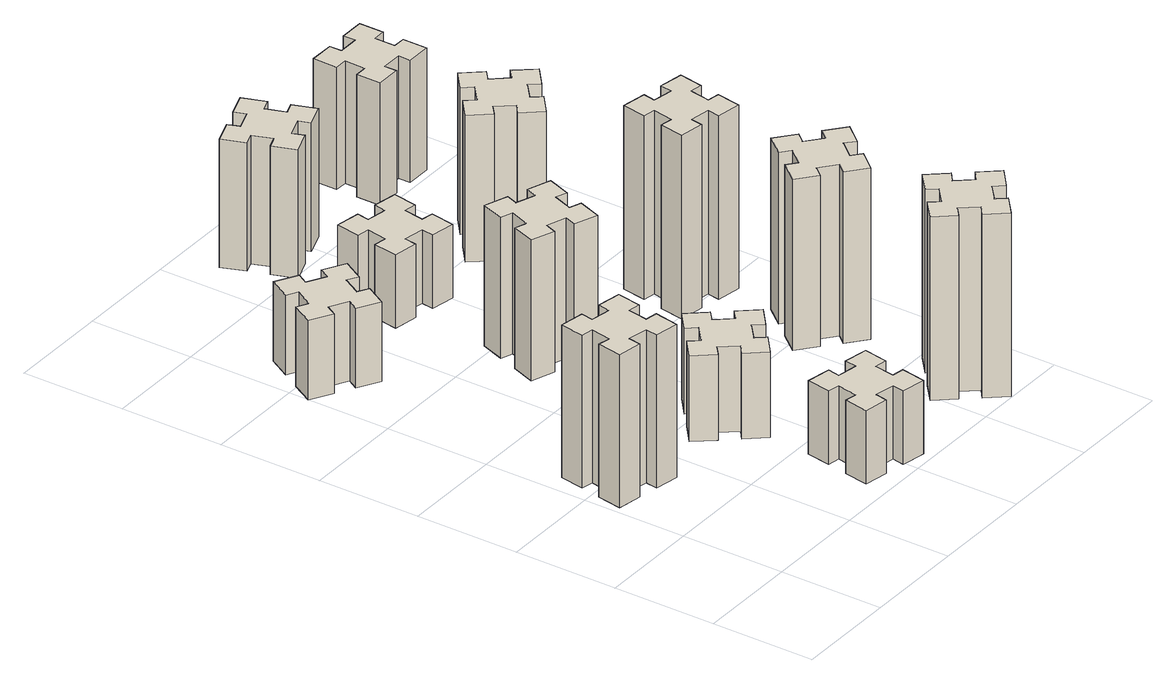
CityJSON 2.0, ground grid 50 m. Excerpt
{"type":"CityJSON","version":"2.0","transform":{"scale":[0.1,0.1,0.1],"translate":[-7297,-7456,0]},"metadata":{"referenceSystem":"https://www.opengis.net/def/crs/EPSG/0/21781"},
"CityObjects":{
"building1":{"type":"Building","attributes":{"class":"1000","function":"1000","usage":"1000","yearOfConstruction":2016,"roofType":"1000","measuredHeight":75,"storeysAboveGround":30,"storeysBelowGround":0},"geometry":[{"type":"Solid","lod":"1","boundaries":[[[[0,1,2,3,4,5,6,7,8,9,10,11,12,13,14,15,16,17,18,19]],[[17,16,20,21]],[[16,15,22,20]],[[15,14,23,22]],[[14,13,24,23]],[[13,12,25,24]],[[12,11,26,25]],[[11,10,27,26]],[[10,9,28,27]],[[9,8,29,28]],[[8,7,30,29]],[[7,6,31,30]],[[6,5,32,31]],[[5,4,33,32]],[[4,3,34,33]],[[3,2,35,34]],[[2,1,36,35]],[[1,0,37,36]],[[0,19,38,37]],[[19,18,39,38]],[[18,17,21,39]],[[24,25,26,27,28,29,30,31,32,33,34,35,36,37,38,39,21,20,22,23]]]]}]},
"building2":{"type":"Building","attributes":{"class":"1000","function":"1000","usage":"1000","yearOfConstruction":2016,"roofType":"1000","measuredHeight":39,"storeysAboveGround":30,"storeysBelowGround":0},"geometry":[{"type":"Solid","lod":"1","boundaries":[[[[40,41,42,43,44,45,46,47,48,49,50,51,52,53,54,55,56,57,58,59]],[[57,56,60,61]],[[56,55,62,60]],[[55,54,63,62]],[[54,53,64,63]],[[53,52,65,64]],[[52,51,66,65]],[[51,50,67,66]],[[50,49,68,67]],[[49,48,69,68]],[[48,47,70,69]],[[47,46,71,70]],[[46,45,72,71]],[[45,44,73,72]],[[44,43,74,73]],[[43,42,75,74]],[[42,41,76,75]],[[41,40,77,76]],[[40,59,78,77]],[[59,58,79,78]],[[58,57,61,79]],[[64,65,66,67,68,69,70,71,72,73,74,75,76,77,78,79,61,60,62,63]]]]}]},
"building3":{"type":"Building","attributes":{"class":"1000","function":"1000","usage":"1000","yearOfConstruction":2016,"roofType":"1000","measuredHeight":36,"storeysAboveGround":30,"storeysBelowGround":0},"geometry":[{"type":"Solid","lod":"1","boundaries":[[[[80,81,82,83,84,85,86,87,88,89,90,91,92,93,94,95,96,97,98,99]],[[97,96,100,101]],[[96,95,102,100]],[[95,94,103,102]],[[94,93,104,103]],[[93,92,105,104]],[[92,91,106,105]],[[91,90,107,106]],[[90,89,108,107]],[[89,88,109,108]],[[88,87,110,109]],[[87,86,111,110]],[[86,85,112,111]],[[85,84,113,112]],[[84,83,114,113]],[[83,82,115,114]],[[82,81,116,115]],[[81,80,117,116]],[[80,99,118,117]],[[99,98,119,118]],[[98,97,101,119]],[[104,105,106,107,108,109,110,111,112,113,114,115,116,117,118,119,101,100,102,103]]]]}]},
"building4":{"type":"Building","attributes":{"class":"1000","function":"1000","usage":"1000","yearOfConstruction":2016,"roofType":"1000","measuredHeight":42,"storeysAboveGround":30,"storeysBelowGround":0},"geometry":[{"type":"Solid","lod":"1","boundaries":[[[[120,121,122,123,124,125,126,127,128,129,130,131,132,133,134,135,136,137,138,139]],[[137,136,140,141]],[[136,135,142,140]],[[135,134,143,142]],[[134,133,144,143]],[[133,132,145,144]],[[132,131,146,145]],[[131,130,147,146]],[[130,129,148,147]],[[129,128,149,148]],[[128,127,150,149]],[[127,126,151,150]],[[126,125,152,151]],[[125,124,153,152]],[[124,123,154,153]],[[123,122,155,154]],[[122,121,156,155]],[[121,120,157,156]],[[120,139,158,157]],[[139,138,159,158]],[[138,137,141,159]],[[144,145,146,147,148,149,150,151,152,153,154,155,156,157,158,159,141,140,142,143]]]]}]},
"building5":{"type":"Building","attributes":{"class":"1000","function":"1000","usage":"1000","yearOfConstruction":2016,"roofType":"1000","measuredHeight":69,"storeysAboveGround":30,"storeysBelowGround":0},"geometry":[{"type":"Solid","lod":"1","boundaries":[[[[160,161,162,163,164,165,166,167,168,169,170,171,172,173,174,175,176,177,178,179]],[[177,176,180,181]],[[176,175,182,180]],[[175,174,183,182]],[[174,173,184,183]],[[173,172,185,184]],[[172,171,186,185]],[[171,170,187,186]],[[170,169,188,187]],[[169,168,189,188]],[[168,167,190,189]],[[167,166,191,190]],[[166,165,192,191]],[[165,164,193,192]],[[164,163,194,193]],[[163,162,195,194]],[[162,161,196,195]],[[161,160,197,196]],[[160,179,198,197]],[[179,178,199,198]],[[178,177,181,199]],[[184,185,186,187,188,189,190,191,192,193,194,195,196,197,198,199,181,180,182,183]]]]}]},
"building6":{"type":"Building","attributes":{"class":"1000","function":"1000","usage":"1000","yearOfConstruction":2016,"roofType":"1000","measuredHeight":36,"storeysAboveGround":30,"storeysBelowGround":0},"geometry":[{"type":"Solid","lod":"1","boundaries":[[[[200,201,202,203,204,205,206,207,208,209,210,211,212,213,214,215,216,217,218,219]],[[217,216,220,221]],[[216,215,222,220]],[[215,214,223,222]],[[214,213,224,223]],[[213,212,225,224]],[[212,211,226,225]],[[211,210,227,226]],[[210,209,228,227]],[[209,208,229,228]],[[208,207,230,229]],[[207,206,231,230]],[[206,205,232,231]],[[205,204,233,232]],[[204,203,234,233]],[[203,202,235,234]],[[202,201,236,235]],[[201,200,237,236]],[[200,219,238,237]],[[219,218,239,238]],[[218,217,221,239]],[[224,225,226,227,228,229,230,231,232,233,234,235,236,237,238,239,221,220,222,223]]]]}]},
"building7":{"type":"Building","attributes":{"class":"1000","function":"1000","usage":"1000","yearOfConstruction":2016,"roofType":"1000","measuredHeight":90,"storeysAboveGround":30,"storeysBelowGround":0},"geometry":[{"type":"Solid","lod":"1","boundaries":[[[[240,241,242,243,244,245,246,247,248,249,250,251,252,253,254,255,256,257,258,259]],[[257,256,260,261]],[[256,255,262,260]],[[255,254,263,262]],[[254,253,264,263]],[[253,252,265,264]],[[252,251,266,265]],[[251,250,267,266]],[[250,249,268,267]],[[249,248,269,268]],[[248,247,270,269]],[[247,246,271,270]],[[246,245,272,271]],[[245,244,273,272]],[[244,243,274,273]],[[243,242,275,274]],[[242,241,276,275]],[[241,240,277,276]],[[240,259,278,277]],[[259,258,279,278]],[[258,257,261,279]],[[264,265,266,267,268,269,270,271,272,273,274,275,276,277,278,279,261,260,262,263]]]]}]},
"building8":{"type":"Building","attributes":{"class":"1000","function":"1000","usage":"1000","yearOfConstruction":2016,"roofType":"1000","measuredHeight":63,"storeysAboveGround":30,"storeysBelowGround":0},"geometry":[{"type":"Solid","lod":"1","boundaries":[[[[280,281,282,283,284,285,286,287,288,289,290,291,292,293,294,295,296,297,298,299]],[[297,296,300,301]],[[296,295,302,300]],[[295,294,303,302]],[[294,293,304,303]],[[293,292,305,304]],[[292,291,306,305]],[[291,290,307,306]],[[290,289,308,307]],[[289,288,309,308]],[[288,287,310,309]],[[287,286,311,310]],[[286,285,312,311]],[[285,284,313,312]],[[284,283,314,313]],[[283,282,315,314]],[[282,281,316,315]],[[281,280,317,316]],[[280,299,318,317]],[[299,298,319,318]],[[298,297,301,319]],[[304,305,306,307,308,309,310,311,312,313,314,315,316,317,318,319,301,300,302,303]]]]}]},
"building9":{"type":"Building","attributes":{"class":"1000","function":"1000","usage":"1000","yearOfConstruction":2016,"roofType":"1000","measuredHeight":84,"storeysAboveGround":30,"storeysBelowGround":0},"geometry":[{"type":"Solid","lod":"1","boundaries":[[[[320,321,322,323,324,325,326,327,328,329,330,331,332,333,334,335,336,337,338,339]],[[337,336,340,341]],[[336,335,342,340]],[[335,334,343,342]],[[334,333,344,343]],[[333,332,345,344]],[[332,331,346,345]],[[331,330,347,346]],[[330,329,348,347]],[[329,328,349,348]],[[328,327,350,349]],[[327,326,351,350]],[[326,325,352,351]],[[325,324,353,352]],[[324,323,354,353]],[[323,322,355,354]],[[322,321,356,355]],[[321,320,357,356]],[[320,339,358,357]],[[339,338,359,358]],[[338,337,341,359]],[[344,345,346,347,348,349,350,351,352,353,354,355,356,357,358,359,341,340,342,343]]]]}]},
"building10":{"type":"Building","attributes":{"class":"1000","function":"1000","usage":"1000","yearOfConstruction":2016,"roofType":"1000","measuredHeight":90,"storeysAboveGround":30,"storeysBelowGround":0},"geometry":[{"type":"Solid","lod":"1","boundaries":[[[[360,361,362,363,364,365,366,367,368,369,370,371,372,373,374,375,376,377,378,379]],[[377,376,380,381]],[[376,375,382,380]],[[375,374,383,382]],[[374,373,384,383]],[[373,372,385,384]],[[372,371,386,385]],[[371,370,387,386]],[[370,369,388,387]],[[369,368,389,388]],[[368,367,390,389]],[[367,366,391,390]],[[366,365,392,391]],[[365,364,393,392]],[[364,363,394,393]],[[363,362,395,394]],[[362,361,396,395]],[[361,360,397,396]],[[360,379,398,397]],[[379,378,399,398]],[[378,377,381,399]],[[384,385,386,387,388,389,390,391,392,393,394,395,396,397,398,399,381,380,382,383]]]]}]},
"building11":{"type":"Building","attributes":{"class":"1000","function":"1000","usage":"1000","yearOfConstruction":2016,"roofType":"1000","measuredHeight":72,"storeysAboveGround":30,"storeysBelowGround":0},"geometry":[{"type":"Solid","lod":"1","boundaries":[[[[400,401,402,403,404,405,406,407,408,409,410,411,412,413,414,415,416,417,418,419]],[[417,416,420,421]],[[416,415,422,420]],[[415,414,423,422]],[[414,413,424,423]],[[413,412,425,424]],[[412,411,426,425]],[[411,410,427,426]],[[410,409,428,427]],[[409,408,429,428]],[[408,407,430,429]],[[407,406,431,430]],[[406,405,432,431]],[[405,404,433,432]],[[404,403,434,433]],[[403,402,435,434]],[[402,401,436,435]],[[401,400,437,436]],[[400,419,438,437]],[[419,418,439,438]],[[418,417,421,439]],[[424,425,426,427,428,429,430,431,432,433,434,435,436,437,438,439,421,420,422,423]]]]}]},
"building12":{"type":"Building","attributes":{"class":"1000","function":"1000","usage":"1000","yearOfConstruction":2016,"roofType":"1000","measuredHeight":60,"storeysAboveGround":30,"storeysBelowGround":0},"geometry":[{"type":"Solid","lod":"1","boundaries":[[[[440,441,442,443,444,445,446,447,448,449,450,451,452,453,454,455,456,457,458,459]],[[457,456,460,461]],[[456,455,462,460]],[[455,454,463,462]],[[454,453,464,463]],[[453,452,465,464]],[[452,451,466,465]],[[451,450,467,466]],[[450,449,468,467]],[[449,448,469,468]],[[448,447,470,469]],[[447,446,471,470]],[[446,445,472,471]],[[445,444,473,472]],[[444,443,474,473]],[[443,442,475,474]],[[442,441,476,475]],[[441,440,477,476]],[[440,459,478,477]],[[459,458,479,478]],[[458,457,461,479]],[[464,465,466,467,468,469,470,471,472,473,474,475,476,477,478,479,461,460,462,463]]]]}]}
},
"vertices":[
[335,917,0],[352,1015,0],[411,1005,0],[432,1123,0],[314,1144,0],[304,1085,0],[205,1102,0],[216,1161,0],[97,1182,0],[77,1064,0],[136,1054,0],[118,955,0],[59,966,0],[38,847,0],[157,827,0],[167,886,0],[265,868,0],[255,809,0],[373,788,0],[394,907,0],[265,868,750],[255,809,750],[167,886,750],[157,827,750],[38,847,750],[59,966,750],[118,955,750],[136,1054,750],[77,1064,750],[97,1182,750],[216,1161,750],[205,1102,750],[304,1085,750],[314,1144,750],[432,1123,750],[411,1005,750],[352,1015,750],[335,917,750],[394,907,750],[373,788,750],
[306,2367,0],[356,2454,0],[408,2424,0],[468,2528,0],[364,2588,0],[334,2536,0],[247,2586,0],[277,2638,0],[173,2698,0],[113,2594,0],[165,2564,0],[115,2477,0],[63,2507,0],[3,2403,0],[107,2343,0],[137,2395,0],[224,2345,0],[194,2293,0],[298,2233,0],[358,2337,0],[224,2345,390],[194,2293,390],[137,2395,390],[107,2343,390],[3,2403,390],[63,2507,390],[115,2477,390],[165,2564,390],[113,2594,390],[173,2698,390],[277,2638,390],[247,2586,390],[334,2536,390],[364,2588,390],[468,2528,390],[408,2424,390],[356,2454,390],[306,2367,390],[358,2337,390],[298,2233,390],
[876,314,0],[858,215,0],[799,226,0],[778,107,0],[897,87,0],[907,146,0],[1005,128,0],[995,69,0],[1113,48,0],[1134,167,0],[1075,177,0],[1092,275,0],[1151,265,0],[1172,383,0],[1054,404,0],[1044,345,0],[945,362,0],[956,421,0],[837,442,0],[817,324,0],[945,362,360],[956,421,360],[1044,345,360],[1054,404,360],[1172,383,360],[1151,265,360],[1092,275,360],[1075,177,360],[1134,167,360],[1113,48,360],[995,69,360],[1005,128,360],[907,146,360],[897,87,360],[778,107,360],[799,226,360],[858,215,360],[876,314,360],[817,324,360],[837,442,360],
[843,1002,0],[766,937,0],[728,983,0],[636,906,0],[713,814,0],[759,853,0],[823,776,0],[777,738,0],[854,646,0],[946,723,0],[908,769,0],[984,833,0],[1023,787,0],[1115,864,0],[1038,956,0],[992,918,0],[927,994,0],[973,1033,0],[896,1125,0],[804,1048,0],[927,994,420],[973,1033,420],[992,918,420],[1038,956,420],[1115,864,420],[1023,787,420],[984,833,420],[908,769,420],[946,723,420],[854,646,420],[777,738,420],[823,776,420],[759,853,420],[713,814,420],[636,906,420],[728,983,420],[766,937,420],[843,1002,420],[804,1048,420],[896,1125,420],
[962,1741,0],[996,1835,0],[1052,1814,0],[1093,1927,0],[980,1968,0],[960,1912,0],[866,1946,0],[887,2002,0],[774,2043,0],[733,1930,0],[789,1910,0],[755,1816,0],[699,1837,0],[657,1724,0],[770,1683,0],[791,1739,0],[885,1705,0],[864,1649,0],[977,1607,0],[1018,1720,0],[885,1705,690],[864,1649,690],[791,1739,690],[770,1683,690],[657,1724,690],[699,1837,690],[755,1816,690],[789,1910,690],[733,1930,690],[774,2043,690],[887,2002,690],[866,1946,690],[960,1912,690],[980,1968,690],[1093,1927,690],[1052,1814,690],[996,1835,690],[962,1741,690],[1018,1720,690],[977,1607,690],
[944,2665,0],[845,2682,0],[856,2741,0],[737,2762,0],[717,2644,0],[776,2634,0],[758,2535,0],[699,2546,0],[678,2427,0],[797,2407,0],[807,2466,0],[905,2448,0],[895,2389,0],[1013,2368,0],[1034,2487,0],[975,2497,0],[992,2595,0],[1051,2585,0],[1072,2703,0],[954,2724,0],[992,2595,360],[1051,2585,360],[975,2497,360],[1034,2487,360],[1013,2368,360],[895,2389,360],[905,2448,360],[807,2466,360],[797,2407,360],[678,2427,360],[699,2546,360],[758,2535,360],[776,2634,360],[717,2644,360],[737,2762,360],[856,2741,360],[845,2682,360],[944,2665,360],[954,2724,360],[1072,2703,360],
[1748,129,0],[1824,193,0],[1863,147,0],[1955,224,0],[1878,316,0],[1832,278,0],[1767,354,0],[1813,393,0],[1736,485,0],[1644,408,0],[1683,362,0],[1606,297,0],[1568,343,0],[1476,266,0],[1553,174,0],[1599,213,0],[1663,136,0],[1617,98,0],[1694,6,0],[1786,83,0],[1663,136,900],[1617,98,900],[1599,213,900],[1553,174,900],[1476,266,900],[1568,343,900],[1606,297,900],[1683,362,900],[1644,408,900],[1736,485,900],[1813,393,900],[1767,354,900],[1832,278,900],[1878,316,900],[1955,224,900],[1863,147,900],[1824,193,900],[1748,129,900],[1786,83,900],[1694,6,900],
[755,3215,0],[789,3121,0],[733,3100,0],[774,2987,0],[887,3029,0],[866,3085,0],[960,3119,0],[980,3063,0],[1093,3104,0],[1052,3217,0],[996,3196,0],[962,3290,0],[1018,3310,0],[977,3423,0],[864,3382,0],[885,3326,0],[791,3292,0],[770,3348,0],[657,3307,0],[699,3194,0],[791,3292,630],[770,3348,630],[885,3326,630],[864,3382,630],[977,3423,630],[1018,3310,630],[962,3290,630],[996,3196,630],[1052,3217,630],[1093,3104,630],[980,3063,630],[960,3119,630],[866,3085,630],[887,3029,630],[774,2987,630],[733,3100,630],[789,3121,630],[755,3215,630],[699,3194,630],[657,3307,630],
[1767,876,0],[1832,953,0],[1878,914,0],[1955,1006,0],[1863,1083,0],[1824,1037,0],[1748,1102,0],[1786,1148,0],[1694,1225,0],[1617,1133,0],[1663,1094,0],[1599,1018,0],[1553,1056,0],[1476,964,0],[1568,887,0],[1606,933,0],[1683,869,0],[1644,823,0],[1736,746,0],[1813,838,0],[1683,869,840],[1644,823,840],[1606,933,840],[1568,887,840],[1476,964,840],[1553,1056,840],[1599,1018,840],[1663,1094,840],[1617,1133,840],[1694,1225,840],[1786,1148,840],[1748,1102,840],[1824,1037,840],[1863,1083,840],[1955,1006,840],[1878,914,840],[1832,953,840],[1767,876,840],[1813,838,840],[1736,746,840],
[1547,1526,0],[1645,1508,0],[1635,1449,0],[1753,1428,0],[1774,1547,0],[1715,1557,0],[1732,1655,0],[1791,1645,0],[1812,1763,0],[1694,1784,0],[1684,1725,0],[1585,1742,0],[1596,1801,0],[1477,1822,0],[1457,1704,0],[1516,1694,0],[1498,1595,0],[1439,1606,0],[1418,1487,0],[1537,1467,0],[1498,1595,900],[1439,1606,900],[1516,1694,900],[1457,1704,900],[1477,1822,900],[1596,1801,900],[1585,1742,900],[1684,1725,900],[1694,1784,900],[1812,1763,900],[1791,1645,900],[1732,1655,900],[1715,1557,900],[1774,1547,900],[1753,1428,900],[1635,1449,900],[1645,1508,900],[1547,1526,900],[1537,1467,900],[1418,1487,900],
[1399,2433,0],[1463,2356,0],[1417,2318,0],[1494,2226,0],[1586,2303,0],[1548,2349,0],[1624,2413,0],[1663,2367,0],[1755,2444,0],[1678,2536,0],[1632,2498,0],[1567,2574,0],[1613,2613,0],[1536,2705,0],[1444,2628,0],[1483,2582,0],[1406,2517,0],[1368,2563,0],[1276,2486,0],[1353,2394,0],[1406,2517,720],[1368,2563,720],[1483,2582,720],[1444,2628,720],[1536,2705,720],[1613,2613,720],[1567,2574,720],[1632,2498,720],[1678,2536,720],[1755,2444,720],[1663,2367,720],[1624,2413,720],[1548,2349,720],[1586,2303,720],[1494,2226,720],[1417,2318,720],[1463,2356,720],[1399,2433,720],[1353,2394,720],[1276,2486,720],
[1565,3095,0],[1665,3095,0],[1665,3035,0],[1785,3035,0],[1785,3155,0],[1725,3155,0],[1725,3255,0],[1785,3255,0],[1785,3375,0],[1665,3375,0],[1665,3315,0],[1565,3315,0],[1565,3375,0],[1445,3375,0],[1445,3255,0],[1505,3255,0],[1505,3155,0],[1445,3155,0],[1445,3035,0],[1565,3035,0],[1505,3155,600],[1445,3155,600],[1505,3255,600],[1445,3255,600],[1445,3375,600],[1565,3375,600],[1565,3315,600],[1665,3315,600],[1665,3375,600],[1785,3375,600],[1785,3255,600],[1725,3255,600],[1725,3155,600],[1785,3155,600],[1785,3035,600],[1665,3035,600],[1665,3095,600],[1565,3095,600],[1565,3035,600],[1445,3035,600]
]}
